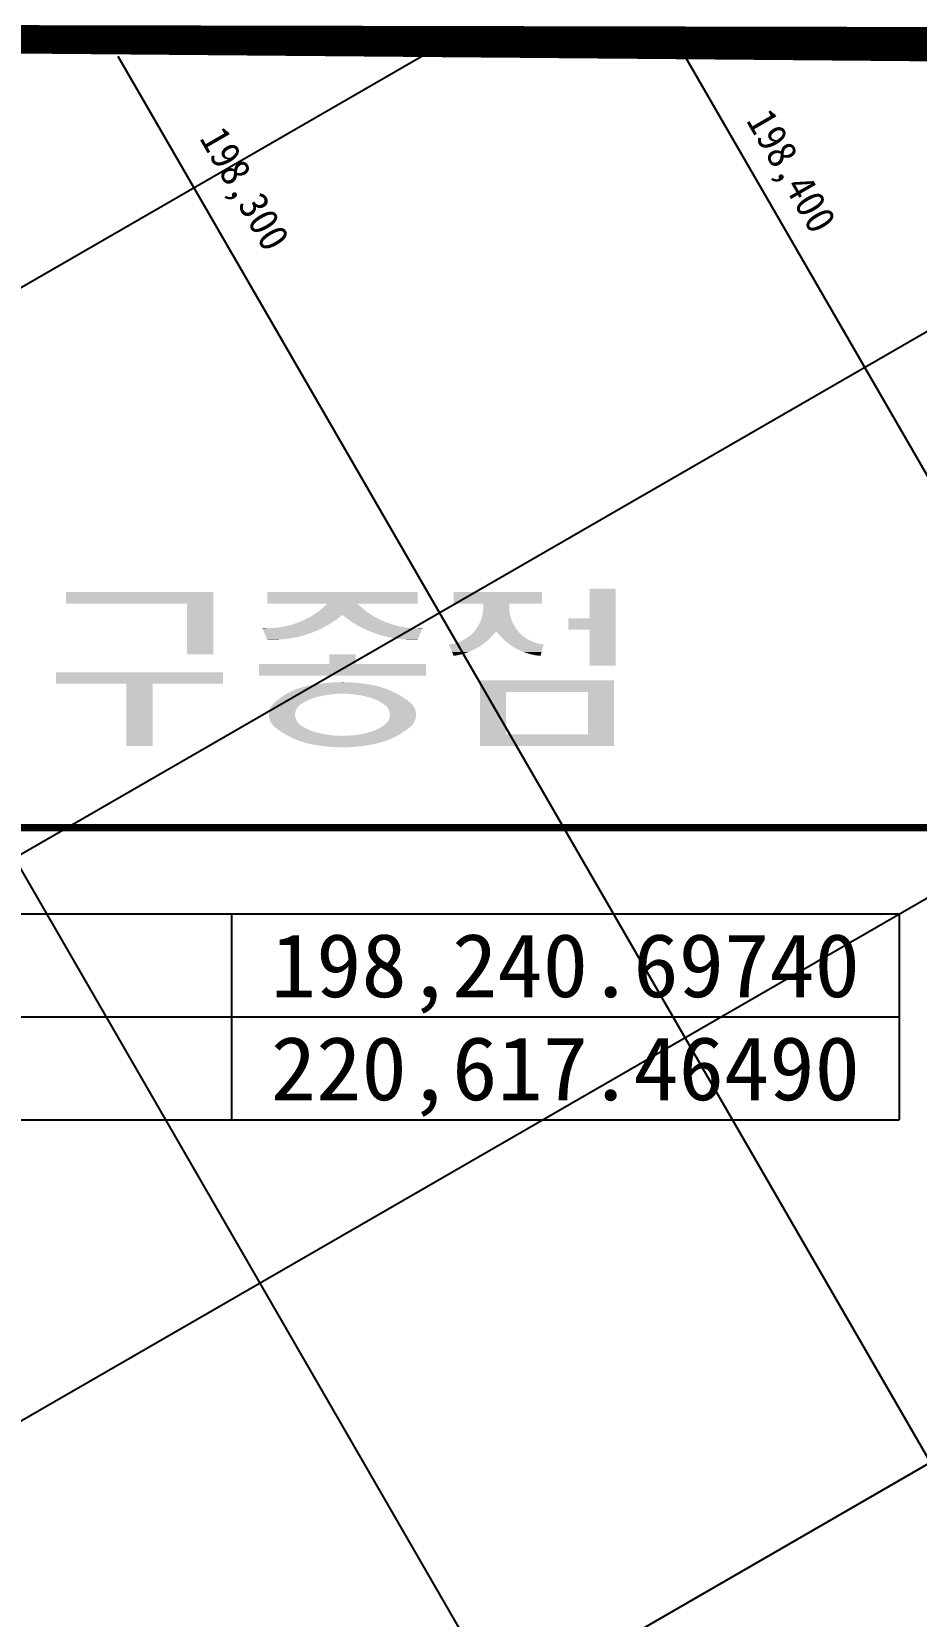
# Model space of a CAD drawing. Header units: feet. Extents: x 229381 to 233586, y 197484 to 200454.
# Drawn here: x 231584.5 to 231764.7, y 199161.8 to 199484.8 of the extents above; entities that cross this region are included whole.
import ezdxf
from ezdxf.enums import TextEntityAlignment as Align

# ---------------------------------------------------------------- set-up
doc = ezdxf.new("R2010")
doc.units = ezdxf.units.FT
doc.header["$LTSCALE"] = 10
doc.header["$MEASUREMENT"] = 0
for name, color, linetype in [('CA-LEAL', 1, 'CONTINUOUS'), ('CA-LEAT', 3, 'CONTINUOUS'), ('CA-TABL-LIN1', 4, 'CONTINUOUS'), ('CA-TABL-LIN2', 1, 'CONTINUOUS'), ('CA-TABL-TEX2', 3, 'CONTINUOUS'), ('CV-GRID-LINE', 1, 'CONTINUOUS'), ('CV-GRID-TEXT', 4, 'CONTINUOUS'), ('CZ-LIN1', 7, 'CONTINUOUS')]:
    doc.layers.add(name, color=color, linetype=linetype)
doc.styles.add('HS', font='DotumChe.ttf')
doc.styles.add('RP2', font='DotumChe.ttf')

msp = doc.modelspace()

# ---------------------------------------------------------------- linework, layer by layer
at = {"layer": 'CA-LEAL', "const_width": 1.5}
msp.add_lwpolyline([(231774.9593306722, 199322.5719166343), (231499.3668848136, 199322.571916634)], dxfattribs=at)
at = {"layer": 'CA-LEAT'}
for points in [[(231591.5115481999, 199370.5799941749), (231591.5115481999, 199368.2466608416), (231621.5115481999, 199370.579994175), (231621.5115481998, 199368.2466608417)], [(231632.5115481999, 199370.579994175), (231632.5115481997, 199368.2466608417), (231663.1782148665, 199370.5799941751), (231663.1782148666, 199368.2466608417)], [(231670.5115481999, 199370.5799941751), (231670.5115481999, 199368.2466608417), (231688.5115481999, 199370.5799941751), (231688.5115481997, 199368.2466608417)], [(231698.1782148664, 199371.2466608417), (231698.1782148665, 199365.2466608417), (231703.5115481998, 199371.2466608417), (231703.5115481998, 199365.2466608417)], [(231616.1782148664, 199368.2466608416), (231616.1782148665, 199357.9133275083), (231621.5115481998, 199368.2466608417), (231621.5115481999, 199357.9133275083)], [(231643.7581042934, 199367.2626069821), (231642.5927807763, 199366.3729621835), (231651.9316587728, 199367.2626069821), (231653.0969822901, 199366.3729621835)], [(231644.8448815331, 199368.2466608417), (231643.7581042934, 199367.2626069821), (231650.8448815331, 199368.2466608417), (231651.9316587728, 199367.2626069821)], [(231676.5272330451, 199367.0374429992), (231676.3522924611, 199365.8408438193), (231681.8291966878, 199367.0374429991), (231682.0041372717, 199365.8408438193)], [(231676.5115481999, 199368.2466608417), (231676.5272330451, 199367.0374429992), (231681.8448815331, 199368.2466608417), (231681.8291966878, 199367.0374429991)], [(231631.5115481998, 199363.2466608417), (231631.5230412806, 199363.219843653), (231631.5115481998, 199363.2466608417), (231632.9774020826, 199363.2198436531)], [(231633.386243635, 199363.2466608417), (231632.9774020826, 199363.2198436531), (231643.7532445924, 199363.2466608417), (231643.7043872218, 199363.2198436531)], [(231634.4403574769, 199363.3158034462), (231633.386243635, 199363.2466608417), (231643.8792132723, 199363.3158034462), (231643.7532445924, 199363.2466608417)], [(231635.8901488786, 199363.5338668749), (231634.4403574769, 199363.3158034462), (231644.2764959963, 199363.5338668749), (231643.8792132723, 199363.3158034462)], [(231637.316603155, 199363.8725037961), (231635.8901488786, 199363.5338668749), (231644.8934476752, 199363.8725037961), (231644.2764959963, 199363.5338668749)], [(231637.7438955358, 199364.0126234489), (231637.316603155, 199363.8725037961), (231645.1487271489, 199364.0126234489), (231644.8934476752, 199363.8725037961)], [(231638.7097109295, 199364.329338007), (231637.7438955358, 199364.0126234489), (231645.6356362674, 199364.329338007), (231645.1487271489, 199364.0126234489)], [(231640.059696816, 199364.901163919), (231638.7097109295, 199364.329338007), (231646.5147472635, 199364.901163919), (231645.6356362674, 199364.329338007)], [(231640.0814167883, 199364.9125949419), (231640.059696816, 199364.901163919), (231646.5323210351, 199364.9125949419), (231646.5147472635, 199364.901163919)], [(231641.3570880136, 199365.5839690506), (231640.0814167883, 199364.9125949419), (231647.4128950905, 199365.5839690506), (231646.5323210351, 199364.9125949419)], [(231641.8729174241, 199365.9133275084), (231641.3570880136, 199365.5839690506), (231647.8448815331, 199365.9133275083), (231647.4128950905, 199365.5839690506)], [(231642.5927807763, 199366.3729621835), (231641.8729174241, 199365.9133275084), (231653.0969822901, 199366.3729621835), (231653.8168456422, 199365.9133275083)], [(231647.8448815331, 199365.9133275083), (231648.2768679758, 199365.5839690506), (231653.8168456422, 199365.9133275083), (231654.3326750526, 199365.5839690506)], [(231648.2768679758, 199365.5839690506), (231649.1574420311, 199364.9125949419), (231654.3326750526, 199365.5839690506), (231655.6083462779, 199364.912594942)], [(231649.1574420311, 199364.9125949419), (231649.1750158028, 199364.901163919), (231655.6083462779, 199364.912594942), (231655.6300662503, 199364.901163919)], [(231649.1750158028, 199364.901163919), (231650.0541267988, 199364.3293380071), (231655.6300662503, 199364.901163919), (231656.9800521367, 199364.3293380071)], [(231650.0541267988, 199364.3293380071), (231650.5410359173, 199364.0126234489), (231656.9800521367, 199364.3293380071), (231657.9458675305, 199364.0126234489)], [(231650.5410359173, 199364.0126234489), (231650.7963153911, 199363.8725037961), (231657.9458675305, 199364.0126234489), (231658.3731599112, 199363.8725037961)], [(231650.7963153911, 199363.8725037961), (231651.41326707, 199363.5338668749), (231658.3731599112, 199363.8725037961), (231659.7996141877, 199363.5338668749)], [(231651.41326707, 199363.5338668749), (231651.8105497939, 199363.3158034462), (231659.7996141877, 199363.5338668749), (231661.2494055895, 199363.3158034462)], [(231651.8105497939, 199363.3158034462), (231651.9365184738, 199363.2466608417), (231661.2494055895, 199363.3158034462), (231662.3035194313, 199363.2466608417)], [(231651.9365184738, 199363.2466608417), (231651.9853758446, 199363.219843653), (231662.3035194313, 199363.2466608417), (231662.7123609837, 199363.2198436531)], [(231664.1782148666, 199363.2466608417), (231664.1667217856, 199363.2198436531), (231664.1782148666, 199363.2466608417), (231662.7123609837, 199363.2198436531)], [(231675.452646743, 199363.6038915359), (231674.7503933441, 199362.6193642538), (231682.9037829899, 199363.6038915359), (231683.6060363888, 199362.6193642538)], [(231675.9910922996, 199364.6867258665), (231675.452646743, 199363.6038915359), (231682.3653374332, 199364.6867258666), (231682.9037829899, 199363.6038915359)], [(231676.3522924611, 199365.8408438193), (231675.9910922996, 199364.6867258665), (231682.0041372717, 199365.8408438193), (231682.3653374332, 199364.6867258666)], [(231693.8448815331, 199365.2466608417), (231693.8448815331, 199362.9133275084), (231703.5115481998, 199365.2466608417), (231703.5115481998, 199362.9133275084)], [(231631.5230412806, 199363.219843653), (231631.5236454625, 199363.2184338954), (231643.7043872218, 199363.2198436531), (231643.7018188299, 199363.2184338954)], [(231631.5236454625, 199363.2184338954), (231631.816778418, 199362.5344569993), (231643.7018188299, 199363.2184338954), (231642.1996682595, 199362.5344569993)], [(231631.816778418, 199362.5344569993), (231632.0610420131, 199361.9645086107), (231642.1996682595, 199362.5344569993), (231640.6506558114, 199361.9645086107)], [(231632.0610420131, 199361.9645086107), (231632.2550735215, 199361.5117684246), (231640.6506558114, 199361.9645086107), (231639.0634232971, 199361.5117684246)], [(231632.2550735215, 199361.5117684246), (231632.3977904573, 199361.1787622407), (231639.0634232971, 199361.5117684246), (231637.4468257554, 199361.1787622407)], [(231632.3977904573, 199361.1787622407), (231632.488396615, 199360.967347873), (231637.4468257554, 199361.1787622407), (231635.8098820497, 199360.9673478731)], [(231632.488396615, 199360.967347873), (231632.5115481998, 199360.9133275084), (231635.8098820497, 199360.9673478731), (231634.8054713189, 199360.9133275084)], [(231632.5115481998, 199360.9133275084), (231634.1617245533, 199360.8787047848), (231634.8054713189, 199360.9133275084), (231634.1617245533, 199360.8787047848)], [(231651.9853758446, 199363.219843653), (231651.9879442364, 199363.2184338954), (231664.1667217856, 199363.2198436531), (231664.1661176038, 199363.2184338954)], [(231651.9879442364, 199363.2184338954), (231653.4900948067, 199362.5344569993), (231664.1661176038, 199363.2184338954), (231663.8729846483, 199362.5344569993)], [(231653.4900948067, 199362.5344569993), (231655.0391072549, 199361.9645086107), (231663.8729846483, 199362.5344569993), (231663.6287210532, 199361.9645086107)], [(231655.0391072549, 199361.9645086107), (231656.6263397692, 199361.5117684246), (231663.6287210532, 199361.9645086107), (231663.4346895449, 199361.5117684246)], [(231656.6263397692, 199361.5117684246), (231658.2429373109, 199361.1787622407), (231663.4346895449, 199361.5117684246), (231663.2919726089, 199361.1787622407)], [(231658.2429373109, 199361.1787622407), (231659.8798810165, 199360.9673478731), (231663.2919726089, 199361.1787622407), (231663.2013664514, 199360.9673478731)], [(231659.8798810165, 199360.9673478731), (231660.8842917473, 199360.9133275084), (231663.2013664514, 199360.9673478731), (231663.1782148664, 199360.9133275084)], [(231660.8842917473, 199360.9133275084), (231661.5280385131, 199360.8787047848), (231663.1782148664, 199360.9133275084), (231661.5280385131, 199360.8787047848)], [(231670.7053237592, 199360.106598611), (231669.5115481999, 199359.9133275084), (231676.6521327997, 199360.1065986111), (231676.3924939888, 199359.9133275084)], [(231671.3016483559, 199360.3033188196), (231670.7053237592, 199360.106598611), (231676.916405111, 199360.3033188196), (231676.6521327997, 199360.1065986111)], [(231671.5535579195, 199360.386420711), (231671.3016483559, 199360.3033188196), (231677.0280435089, 199360.386420711), (231676.916405111, 199360.3033188196)], [(231671.853766603, 199360.4854558927), (231671.5535579195, 199360.386420711), (231677.1414979029, 199360.4854558927), (231677.0280435089, 199360.386420711)], [(231672.8490174718, 199360.9995358756), (231671.853766603, 199360.4854558927), (231677.7304263216, 199360.9995358756), (231677.1414979029, 199360.4854558927)], [(231672.9282159655, 199361.0404445164), (231672.8490174718, 199360.9995358756), (231677.7772911325, 199361.0404445164), (231677.7304263216, 199360.9995358756)], [(231672.9562481181, 199361.0610954494), (231672.9282159655, 199361.0404445164), (231677.8009487767, 199361.0610954494), (231677.7772911325, 199361.0404445164)], [(231673.9018576773, 199361.7577140768), (231672.9562481181, 199361.0610954494), (231678.4837840883, 199361.7577140768), (231677.8009487767, 199361.0610954494)], [(231673.9043125205, 199361.7602068608), (231673.9018576773, 199361.7577140768), (231678.48622755, 199361.7602068608), (231678.4837840883, 199361.7577140768)], [(231673.9373569934, 199361.7937620512), (231673.9043125205, 199361.7602068608), (231678.5191188165, 199361.7937620513), (231678.48622755, 199361.7602068608)], [(231674.7116224869, 199362.5799941751), (231673.9373569934, 199361.7937620512), (231679.1782148664, 199362.5799941751), (231678.5191188165, 199361.7937620513)], [(231674.7503933441, 199362.6193642538), (231674.7116224869, 199362.5799941751), (231683.6060363888, 199362.6193642538), (231683.6448072461, 199362.5799941751)], [(231679.1782148664, 199362.5799941751), (231679.8226845629, 199361.7937620513), (231683.6448072461, 199362.5799941751), (231684.4190727394, 199361.7937620513)], [(231679.8226845629, 199361.7937620513), (231679.8501895487, 199361.7602068608), (231684.4190727394, 199361.7937620513), (231684.4521172124, 199361.7602068608)], [(231679.8501895487, 199361.7602068608), (231679.8526087857, 199361.7577140768), (231684.4521172124, 199361.7602068608), (231684.4545720555, 199361.7577140768)], [(231679.8526087857, 199361.7577140768), (231680.5286744189, 199361.0610954494), (231684.4545720555, 199361.7577140768), (231685.4001816149, 199361.0610954494)], [(231680.5286744189, 199361.0610954494), (231680.548716068, 199361.0404445164), (231685.4001816149, 199361.0610954494), (231685.4282137674, 199361.0404445164)], [(231680.548716068, 199361.0404445164), (231680.5884177428, 199360.9995358756), (231685.4282137674, 199361.0404445164), (231685.5074122612, 199360.9995358756)], [(231680.5884177428, 199360.9995358756), (231681.1786143518, 199360.4854558927), (231685.5074122612, 199360.9995358756), (231686.5026631301, 199360.4854558927)], [(231681.1786143518, 199360.4854558927), (231681.292313057, 199360.386420711), (231686.5026631301, 199360.4854558927), (231686.8028718135, 199360.386420711)], [(231681.292313057, 199360.386420711), (231681.3877193289, 199360.3033188196), (231686.8028718135, 199360.386420711), (231687.054781377, 199360.3033188196)], [(231681.3877193289, 199360.3033188196), (231681.655953117, 199360.106598611), (231687.054781377, 199360.3033188196), (231687.6511059738, 199360.1065986111)], [(231681.655953117, 199360.106598611), (231681.9194839481, 199359.9133275084), (231687.6511059738, 199360.1065986111), (231688.8448815331, 199359.9133275084)], [(231698.1782148665, 199362.9133275084), (231698.1782148665, 199355.5799941751), (231703.5115481998, 199362.9133275084), (231703.5115481998, 199355.5799941751)], [(231645.1782148665, 199357.9133275084), (231645.1782148665, 199355.9133275084), (231650.5115481999, 199357.9133275083), (231650.5115481999, 199355.9133275083)], [(231669.5115481999, 199359.9133275084), (231669.5713397784, 199359.7738138249), (231676.3924939888, 199359.9133275084), (231676.2050724531, 199359.773813825)], [(231669.5713397784, 199359.7738138249), (231669.6130709795, 199359.6764410222), (231676.2050724531, 199359.773813825), (231676.0505003271, 199359.6764410221)], [(231669.6130709795, 199359.6764410222), (231669.8056989309, 199359.2269758023), (231676.0505003271, 199359.6764410221), (231675.3370075173, 199359.2269758023)], [(231669.8056989309, 199359.2269758023), (231669.8501308769, 199359.1233012617), (231675.3370075173, 199359.2269758023), (231675.1399911581, 199359.1233012617)], [(231669.8501308769, 199359.1233012617), (231670.0104555672, 199358.7492103177), (231675.1399911581, 199359.1233012617), (231674.4290930406, 199358.7492103177)], [(231670.0104555672, 199358.7492103177), (231670.053925318, 199358.6477808993), (231674.4290930406, 199358.7492103177), (231674.1935749108, 199358.6477808993)], [(231670.053925318, 199358.6477808993), (231670.1843726679, 199358.3434037495), (231674.1935749108, 199358.6477808993), (231673.4868141091, 199358.3434037495)], [(231670.1843726679, 199358.3434037495), (231670.2230242846, 199358.2532166439), (231673.4868141091, 199358.3434037495), (231673.222576669, 199358.2532166439)], [(231670.2230242846, 199358.2532166439), (231670.3263995279, 199358.012007743), (231673.222576669, 199358.2532166439), (231672.5158634189, 199358.012007743)], [(231670.3263995279, 199358.012007743), (231670.3562412155, 199357.9423771383), (231672.5158634189, 199358.012007743), (231672.2444893476, 199357.9423771383)], [(231670.3562412155, 199357.9423771383), (231670.4356781041, 199357.7570243983), (231672.2444893476, 199357.9423771383), (231671.5221068847, 199357.7570243982)], [(231670.4356781041, 199357.7570243983), (231670.4526413327, 199357.7174435317), (231671.5221068847, 199357.7570243982), (231671.2961636095, 199357.7174435317)], [(231670.4526413327, 199357.7174435317), (231670.5115481999, 199357.5799941751), (231671.2961636095, 199357.7174435317), (231670.5115481999, 199357.5799941751)], [(231681.9194839481, 199359.9133275084), (231682.1097149574, 199359.773813825), (231688.8448815331, 199359.9133275084), (231688.8050204807, 199359.773813825)], [(231682.1097149574, 199359.773813825), (231682.2424856368, 199359.6764410222), (231688.8050204807, 199359.773813825), (231688.7771996799, 199359.6764410222)], [(231682.2424856368, 199359.6764410222), (231682.9772391079, 199359.2269758024), (231688.7771996799, 199359.6764410222), (231688.6487810457, 199359.2269758023)], [(231682.9772391079, 199359.2269758024), (231683.1467188035, 199359.1233012617), (231688.6487810457, 199359.2269758023), (231688.6191597484, 199359.1233012617)], [(231683.1467188035, 199359.1233012617), (231683.8920011819, 199358.7492103177), (231688.6191597484, 199359.1233012617), (231688.5122766215, 199358.7492103177)], [(231683.8920011819, 199358.7492103177), (231684.0940738579, 199358.6477808994), (231688.5122766215, 199358.7492103177), (231688.4832967877, 199358.6477808993)], [(231684.0940738579, 199358.6477808994), (231684.8530254879, 199358.3434037495), (231688.4832967877, 199358.6477808993), (231688.3963318878, 199358.3434037495)], [(231684.8530254879, 199358.3434037495), (231685.0779032449, 199358.2532166439), (231688.3963318878, 199358.3434037495), (231688.3705641433, 199358.2532166439)], [(231685.0779032449, 199358.2532166439), (231685.8642934883, 199358.012007743), (231688.3705641433, 199358.2532166439), (231688.3016473145, 199358.0120077431)], [(231685.8642934883, 199358.012007743), (231686.0913034699, 199357.9423771383), (231688.3016473145, 199358.0120077431), (231688.2817528559, 199357.9423771383)], [(231686.0913034699, 199357.9423771383), (231686.9448864689, 199357.7570243983), (231688.2817528559, 199357.9423771383), (231688.2287949303, 199357.7570243983)], [(231686.9448864689, 199357.7570243983), (231687.1271635411, 199357.7174435318), (231688.2287949303, 199357.7570243983), (231688.2174861112, 199357.7174435317)], [(231687.1271635411, 199357.7174435318), (231688.1782148665, 199357.5799941751), (231688.2174861112, 199357.7174435317), (231688.1782148665, 199357.5799941751)], [(231589.5115481999, 199354.2466608416), (231589.5115481999, 199351.9133275083), (231623.5115481999, 199354.2466608417), (231623.5115481999, 199351.9133275083)], [(231630.8448815331, 199355.9133275084), (231630.8448815331, 199353.5799941751), (231664.8448815331, 199355.9133275084), (231664.8448815331, 199353.5799941751)], [(231603.8448815331, 199351.9133275083), (231603.8448815331, 199339.2466608416), (231609.1782148666, 199351.9133275083), (231609.1782148666, 199339.2466608416)], [(231637.3895009558, 199350.3503353824), (231637.1560799437, 199350.2296004742), (231657.9729143044, 199350.3503353824), (231658.2425193284, 199350.2296004743)], [(231637.9122397609, 199350.5805645944), (231637.3895009558, 199350.3503353824), (231657.4588048956, 199350.5805645945), (231657.9729143044, 199350.3503353824)], [(231638.1799132362, 199350.6984556955), (231637.9122397609, 199350.5805645944), (231657.1556741791, 199350.6984556956), (231657.4588048956, 199350.5805645945)], [(231638.7057288028, 199350.8918169907), (231638.1799132362, 199350.6984556955), (231656.6584886632, 199350.8918169907), (231657.1556741791, 199350.6984556956)], [(231638.9905193439, 199350.9965447153), (231638.7057288028, 199350.8918169907), (231656.3432877271, 199350.9965447153), (231656.6584886632, 199350.8918169907)], [(231639.5470862453, 199351.1625756566), (231638.9905193439, 199350.9965447153), (231655.8435813858, 199351.1625756566), (231656.3432877271, 199350.9965447153)], [(231639.8181560052, 199351.2434391921), (231639.5470862453, 199351.1625756566), (231655.5521394247, 199351.2434391921), (231655.8435813858, 199351.1625756566)], [(231640.4607656787, 199351.3921603247), (231639.8181560052, 199351.2434391921), (231655.0161304771, 199351.3921603247), (231655.5521394247, 199351.2434391921)], [(231640.6595934868, 199351.4381756556), (231640.4607656787, 199351.3921603247), (231654.8108588285, 199351.4381756557), (231655.0161304771, 199351.3921603247)], [(231641.5115481999, 199351.579994175), (231640.6595934868, 199351.4381756556), (231654.1782148665, 199351.5799941751), (231654.8108588285, 199351.4381756557)], [(231642.7655171168, 199351.8128613082), (231641.5115481999, 199351.579994175), (231652.9242459495, 199351.8128613082), (231654.1782148665, 199351.5799941751)], [(231644.0279413208, 199351.9943834162), (231642.7655171168, 199351.8128613082), (231651.6618217456, 199351.9943834162), (231652.9242459495, 199351.8128613082)], [(231645.2967193364, 199352.1242583312), (231644.0279413208, 199351.9943834162), (231650.39304373, 199352.1242583312), (231651.6618217456, 199351.9943834162)], [(231646.5697391114, 199352.2022698587), (231645.2967193364, 199352.1242583312), (231649.1200239548, 199352.2022698588), (231650.39304373, 199352.1242583312)], [(231647.8448815331, 199352.2282881383), (231649.1200239548, 199352.2022698588), (231647.8448815331, 199352.2282881383), (231646.5697391114, 199352.2022698587)], [(231675.8448815331, 199352.5799941751), (231675.8448815331, 199350.2466608417), (231703.1782148665, 199352.5799941751), (231703.1782148665, 199350.2466608418)], [(231633.2225459351, 199347.0831294089), (231633.1440406568, 199346.898496625), (231638.6987657161, 199347.0831294089), (231638.559947764, 199346.898496625)], [(231633.3390582457, 199347.267796942), (231633.2225459351, 199347.0831294089), (231638.8376097946, 199347.267796942), (231638.6987657161, 199347.0831294089)], [(231633.5002645499, 199347.5233027368), (231633.3390582457, 199347.267796942), (231639.1163648903, 199347.5233027367), (231638.8376097946, 199347.267796942)], [(231633.5503558105, 199347.579994175), (231633.5002645499, 199347.5233027368), (231639.1782148665, 199347.5799941751), (231639.1163648903, 199347.5233027367)], [(231633.7557034006, 199347.8123989921), (231633.5503558105, 199347.579994175), (231639.5105654565, 199347.8123989921), (231639.1782148665, 199347.5799941751)], [(231633.8448815332, 199347.9133275083), (231633.7557034006, 199347.8123989921), (231639.6682232062, 199347.9133275084), (231639.5105654565, 199347.8123989921)], [(231633.9771581505, 199348.0310533134), (231633.8448815332, 199347.9133275083), (231639.852119554, 199348.0310533134), (231639.6682232062, 199347.9133275084)], [(231634.2069789522, 199348.2355931592), (231633.9771581505, 199348.0310533134), (231640.2023085959, 199348.2355931593), (231639.852119554, 199348.0310533134)], [(231634.4205581735, 199348.4256780455), (231634.2069789522, 199348.2355931592), (231640.5605496457, 199348.4256780455), (231640.2023085959, 199348.2355931593)], [(231634.4453140691, 199348.4477107208), (231634.4205581735, 199348.4256780455), (231640.6065088946, 199348.4477107208), (231640.5605496457, 199348.4256780455)], [(231634.4900472158, 199348.4875230913), (231634.4453140691, 199348.4477107208), (231640.6895558522, 199348.4875230913), (231640.6065088946, 199348.4477107208)], [(231634.6348150621, 199348.6009915503), (231634.4900472158, 199348.4875230913), (231640.9262463626, 199348.6009915503), (231640.6895558522, 199348.4875230913)], [(231634.8392691423, 199348.7612418407), (231634.6348150621, 199348.6009915503), (231641.2987899951, 199348.7612418407), (231640.9262463626, 199348.6009915503)], [(231635.0241645967, 199348.9061621584), (231634.8392691423, 199348.7612418407), (231641.6775603941, 199348.9061621584), (231641.2987899951, 199348.7612418407)], [(231635.0772125064, 199348.9477408979), (231635.0241645967, 199348.9061621584), (231641.8011134779, 199348.9477408979), (231641.6775603941, 199348.9061621584)], [(231635.1698058975, 199349.0203152275), (231635.0772125064, 199348.9477408979), (231642.0167713435, 199349.0203152276), (231641.8011134779, 199348.9477408979)], [(231635.1919084793, 199349.035511264), (231635.1698058975, 199349.0203152275), (231642.0619270454, 199349.035511264), (231642.0167713435, 199349.0203152276)], [(231635.3570848464, 199349.1490738385), (231635.1919084793, 199349.035511264), (231642.4512501186, 199349.1490738385), (231642.0619270454, 199349.035511264)], [(231635.4990248009, 199349.2466608417), (231635.3570848464, 199349.1490738385), (231642.8448815331, 199349.2466608417), (231642.4512501186, 199349.1490738385)], [(231635.7397452767, 199349.4121617389), (231635.4990248009, 199349.2466608417), (231643.5660523504, 199349.412161739), (231642.8448815331, 199349.2466608417)], [(231635.8277562146, 199349.4726712953), (231635.7397452767, 199349.4121617389), (231643.8297229823, 199349.4726712953), (231643.5660523504, 199349.412161739)], [(231635.8815049175, 199349.5096247722), (231635.8277562146, 199349.4726712953), (231644.0381741566, 199349.5096247722), (231643.8297229823, 199349.4726712953)], [(231636.1141922395, 199349.6490488012), (231635.8815049175, 199349.5096247722), (231644.8246523168, 199349.6490488012), (231644.0381741566, 199349.5096247722)], [(231636.324978996, 199349.7753502196), (231636.1141922395, 199349.6490488012), (231645.8271698263, 199349.7753502197), (231644.8246523168, 199349.6490488012)], [(231636.4325511151, 199349.8398064097), (231636.324978996, 199349.7753502196), (231646.6827477483, 199349.8398064097), (231645.8271698263, 199349.7753502197)], [(231636.4516632596, 199349.8512582248), (231636.4325511151, 199349.8398064097), (231646.8347567357, 199349.8512582248), (231646.6827477483, 199349.8398064097)], [(231636.4939267424, 199349.8765821015), (231636.4516632596, 199349.8512582248), (231647.8448815332, 199349.8765821015), (231648.8550063306, 199349.8512582248)], [(231636.6223669728, 199349.9535422653), (231636.4939267424, 199349.8765821015), (231658.7844058995, 199349.9535422652), (231658.9354743258, 199349.8765821015)], [(231637.1560799437, 199350.2296004742), (231636.6223669728, 199349.9535422653), (231658.2425193284, 199350.2296004743), (231658.7844058995, 199349.9535422652)], [(231647.8448815332, 199349.8765821015), (231646.8347567357, 199349.8512582248), (231658.9354743258, 199349.8765821015), (231658.9851836563, 199349.8512582248)], [(231648.8550063306, 199349.8512582248), (231649.007015318, 199349.8398064097), (231658.9851836563, 199349.8512582248), (231659.0076629184, 199349.8398064097)], [(231649.007015318, 199349.8398064097), (231649.8625932399, 199349.7753502197), (231659.0076629184, 199349.8398064097), (231659.1198993812, 199349.7753502197)], [(231649.8625932399, 199349.7753502197), (231650.8651107495, 199349.6490488012), (231659.1198993812, 199349.7753502197), (231659.3398258844, 199349.6490488012)], [(231650.8651107495, 199349.6490488012), (231651.6515889096, 199349.5096247722), (231659.3398258844, 199349.6490488012), (231659.582602565, 199349.5096247722)], [(231651.6515889096, 199349.5096247722), (231651.8600400839, 199349.4726712953), (231659.582602565, 199349.5096247722), (231659.6469490233, 199349.4726712953)], [(231651.8600400839, 199349.4726712953), (231652.1237107159, 199349.412161739), (231659.6469490233, 199349.4726712953), (231659.7523132803, 199349.412161739)], [(231652.1237107159, 199349.412161739), (231652.8448815332, 199349.2466608417), (231659.7523132803, 199349.412161739), (231660.0097070271, 199349.2466608417)], [(231652.8448815332, 199349.2466608417), (231653.2385129476, 199349.1490738385), (231660.0097070271, 199349.2466608417), (231660.1614783153, 199349.1490738385)], [(231653.2385129476, 199349.1490738385), (231653.6278360209, 199349.035511264), (231660.1614783153, 199349.1490738385), (231660.3380954638, 199349.035511264)], [(231653.6278360209, 199349.035511264), (231653.6729917228, 199349.0203152276), (231660.3380954638, 199349.035511264), (231660.3617289595, 199349.0203152276)], [(231653.6729917228, 199349.0203152276), (231653.8886495884, 199348.9477408979), (231660.3617289595, 199349.0203152276), (231660.4745995175, 199348.947740898)], [(231653.8886495884, 199348.9477408979), (231654.0122026722, 199348.9061621584), (231660.4745995175, 199348.947740898), (231660.5326488658, 199348.9061621584)], [(231654.0122026722, 199348.9061621584), (231654.3909730713, 199348.7612418407), (231660.5326488658, 199348.9061621584), (231660.7349765481, 199348.7612418407)], [(231654.3909730713, 199348.7612418407), (231654.7635167038, 199348.6009915504), (231660.7349765481, 199348.7612418407), (231660.9587068735, 199348.6009915504)], [(231654.7635167038, 199348.6009915504), (231655.0002072141, 199348.4875230914), (231660.9587068735, 199348.6009915504), (231661.1171236552, 199348.4875230914)], [(231655.0002072141, 199348.4875230914), (231655.0832541717, 199348.4477107208), (231661.1171236552, 199348.4875230914), (231661.1727069218, 199348.4477107208)], [(231655.0832541717, 199348.4477107208), (231655.1292134206, 199348.4256780456), (231661.1727069218, 199348.4477107208), (231661.2004207506, 199348.4256780455)], [(231655.1292134206, 199348.4256780456), (231655.4874544703, 199348.2355931593), (231661.2004207506, 199348.4256780455), (231661.4395192695, 199348.2355931593)], [(231655.4874544703, 199348.2355931593), (231655.8376435124, 199348.0310533134), (231661.4395192695, 199348.2355931593), (231661.6967999777, 199348.0310533134)], [(231655.8376435124, 199348.0310533134), (231656.02153986, 199347.9133275084), (231661.6967999777, 199348.0310533134), (231661.8448815332, 199347.9133275084)], [(231656.02153986, 199347.9133275084), (231656.1791976098, 199347.8123989921), (231661.8448815332, 199347.9133275084), (231661.9340596658, 199347.8123989921)], [(231656.1791976098, 199347.8123989921), (231656.5115481999, 199347.579994175), (231661.9340596658, 199347.8123989921), (231662.1394072559, 199347.5799941751)], [(231656.5115481999, 199347.579994175), (231656.573398176, 199347.5233027368), (231662.1394072559, 199347.5799941751), (231662.1894985163, 199347.5233027368)], [(231656.573398176, 199347.5233027368), (231656.8521532717, 199347.267796942), (231662.1894985163, 199347.5233027368), (231662.3507048207, 199347.267796942)], [(231656.8521532717, 199347.267796942), (231656.9909973502, 199347.0831294089), (231662.3507048207, 199347.267796942), (231662.4672171312, 199347.0831294089)], [(231656.9909973502, 199347.0831294089), (231657.1298153023, 199346.8984966251), (231662.4672171312, 199347.0831294089), (231662.5457224094, 199346.8984966251)], [(231675.8448815331, 199350.2466608417), (231675.8448815332, 199341.5799941751), (231681.1782148665, 199350.2466608417), (231681.1782148665, 199341.5799941751)], [(231697.8448815331, 199350.2466608417), (231697.8448815331, 199341.5799941751), (231703.1782148665, 199350.2466608418), (231703.1782148666, 199341.5799941751)], [(231632.8898293239, 199346.0400738204), (231632.8527555488, 199345.579994175), (231638.2285817894, 199346.0400738204), (231638.1860888823, 199345.579994175)], [(231632.8527555488, 199345.579994175), (231632.8898293239, 199345.1199145296), (231638.1860888823, 199345.579994175), (231638.2285817894, 199345.1199145296)], [(231632.8945594642, 199346.0987741094), (231632.8898293239, 199346.0400738204), (231638.2452261455, 199346.0987741093), (231638.2285817894, 199346.0400738204)], [(231632.8898293239, 199345.1199145296), (231632.8945594643, 199345.0612142407), (231638.2285817894, 199345.1199145296), (231638.2452261455, 199345.0612142407)], [(231632.9894745113, 199346.4845876859), (231632.8945594642, 199346.0987741094), (231638.3546228572, 199346.4845876859), (231638.2452261455, 199346.0987741093)], [(231632.8945594643, 199345.0612142407), (231632.9894745113, 199344.6754006642), (231638.2452261455, 199345.0612142407), (231638.3546228572, 199344.6754006642)], [(231633.0188924285, 199346.6041665326), (231632.9894745113, 199346.4845876859), (231638.4139414977, 199346.6041665327), (231638.3546228572, 199346.4845876859)], [(231632.9894745113, 199344.6754006642), (231633.0188924285, 199344.5558218174), (231638.3546228572, 199344.6754006642), (231638.4139414977, 199344.5558218174)], [(231633.1440406568, 199346.898496625), (231633.0188924285, 199346.6041665326), (231638.559947764, 199346.898496625), (231638.4139414977, 199346.6041665327)], [(231633.0188924285, 199344.5558218174), (231633.1440406568, 199344.261491725), (231638.4139414977, 199344.5558218174), (231638.559947764, 199344.261491725)], [(231633.1440406568, 199344.261491725), (231633.2225459351, 199344.0768589411), (231638.559947764, 199344.261491725), (231638.6987657161, 199344.0768589411)], [(231633.2225459351, 199344.0768589411), (231633.3390582457, 199343.8921914081), (231638.6987657161, 199344.0768589411), (231638.8376097946, 199343.8921914081)], [(231633.3390582457, 199343.8921914081), (231633.50026455, 199343.6366856133), (231638.8376097946, 199343.8921914081), (231639.1163648904, 199343.6366856133)], [(231656.8521532717, 199343.8921914081), (231656.573398176, 199343.6366856133), (231662.3507048207, 199343.8921914081), (231662.1894985164, 199343.6366856133)], [(231656.9909973503, 199344.0768589411), (231656.8521532717, 199343.8921914081), (231662.4672171312, 199344.0768589411), (231662.3507048207, 199343.8921914081)], [(231657.1298153023, 199344.261491725), (231656.9909973503, 199344.0768589411), (231662.5457224094, 199344.261491725), (231662.4672171312, 199344.0768589411)], [(231657.1298153023, 199346.8984966251), (231657.2758215686, 199346.6041665327), (231662.5457224094, 199346.8984966251), (231662.6708706377, 199346.6041665327)], [(231657.2758215686, 199344.5558218174), (231657.1298153023, 199344.261491725), (231662.6708706377, 199344.5558218174), (231662.5457224094, 199344.261491725)], [(231657.2758215686, 199346.6041665327), (231657.3351402092, 199346.4845876859), (231662.6708706377, 199346.6041665327), (231662.700288555, 199346.4845876859)], [(231657.3351402091, 199344.6754006642), (231657.2758215686, 199344.5558218174), (231662.7002885549, 199344.6754006642), (231662.6708706377, 199344.5558218174)], [(231657.3351402092, 199346.4845876859), (231657.4445369207, 199346.0987741093), (231662.700288555, 199346.4845876859), (231662.795203602, 199346.0987741094)], [(231657.4445369208, 199345.0612142408), (231657.3351402091, 199344.6754006642), (231662.795203602, 199345.0612142407), (231662.7002885549, 199344.6754006642)], [(231657.4445369207, 199346.0987741093), (231657.4611812769, 199346.0400738205), (231662.795203602, 199346.0987741094), (231662.7999337424, 199346.0400738205)], [(231657.4611812769, 199345.1199145296), (231657.4445369208, 199345.0612142408), (231662.7999337423, 199345.1199145296), (231662.795203602, 199345.0612142407)], [(231657.4611812769, 199346.0400738205), (231657.503674184, 199345.5799941751), (231662.7999337424, 199346.0400738205), (231662.8370075175, 199345.5799941751)], [(231657.503674184, 199345.5799941751), (231657.4611812769, 199345.1199145296), (231662.8370075175, 199345.5799941751), (231662.7999337423, 199345.1199145296)], [(231633.50026455, 199343.6366856133), (231633.5503558104, 199343.5799941751), (231639.1163648904, 199343.6366856133), (231639.1782148665, 199343.5799941751)], [(231633.5503558104, 199343.5799941751), (231633.7557034005, 199343.3475893579), (231639.1782148665, 199343.5799941751), (231639.5105654565, 199343.3475893579)], [(231633.7557034005, 199343.3475893579), (231633.8448815331, 199343.2466608417), (231639.5105654565, 199343.3475893579), (231639.6682232062, 199343.2466608417)], [(231633.8448815331, 199343.2466608417), (231633.9929630885, 199343.1289350367), (231639.6682232062, 199343.2466608417), (231639.852119554, 199343.1289350367)], [(231633.9929630885, 199343.1289350367), (231634.2502437969, 199342.9243951908), (231639.852119554, 199343.1289350367), (231640.202308596, 199342.9243951908)], [(231634.2502437969, 199342.9243951908), (231634.4893423156, 199342.7343103045), (231640.202308596, 199342.9243951908), (231640.5605496456, 199342.7343103045)], [(231634.4893423156, 199342.7343103045), (231634.5170561446, 199342.7122776293), (231640.5605496456, 199342.7343103045), (231640.6065088946, 199342.7122776293)], [(231634.5170561446, 199342.7122776293), (231634.7310561928, 199342.5589967997), (231640.6065088946, 199342.7122776293), (231640.9262463626, 199342.5589967997)], [(231634.7310561928, 199342.5589967997), (231634.9547865182, 199342.3987465093), (231640.9262463626, 199342.5589967997), (231641.2987899951, 199342.3987465093)], [(231634.9547865182, 199342.3987465093), (231635.1571142005, 199342.2538261916), (231641.2987899951, 199342.3987465093), (231641.6775603941, 199342.2538261916)], [(231635.1571142005, 199342.2538261916), (231635.2151635488, 199342.2122474521), (231641.6775603941, 199342.2538261916), (231641.801113478, 199342.2122474521)], [(231635.2151635488, 199342.2122474521), (231635.3516676025, 199342.1244770861), (231641.801113478, 199342.2122474521), (231642.0619270454, 199342.1244770861)], [(231635.3516676025, 199342.1244770861), (231635.528284751, 199342.0109145115), (231642.0619270454, 199342.1244770861), (231642.4512501186, 199342.0109145115)], [(231635.528284751, 199342.0109145115), (231635.6800560392, 199341.9133275083), (231642.4512501186, 199342.0109145115), (231642.8448815331, 199341.9133275083)], [(231635.6800560392, 199341.9133275083), (231635.9374497859, 199341.7478266111), (231642.8448815331, 199341.9133275083), (231643.5660523504, 199341.7478266111)], [(231635.9374497859, 199341.7478266111), (231636.0428140429, 199341.6873170548), (231643.5660523504, 199341.7478266111), (231643.8297229823, 199341.6873170548)], [(231636.0428140429, 199341.6873170548), (231636.3499371819, 199341.5109395489), (231643.8297229823, 199341.6873170548), (231644.8246523169, 199341.5109395489)], [(231636.3499371819, 199341.5109395489), (231636.5698636851, 199341.3846381304), (231644.8246523169, 199341.5109395489), (231645.8271698263, 199341.3846381304)], [(231636.5698636851, 199341.3846381304), (231636.6821001479, 199341.3201819403), (231645.8271698263, 199341.3846381304), (231646.6827477479, 199341.3201819404)], [(231636.6821001479, 199341.3201819403), (231636.70457941, 199341.3087301253), (231646.6827477479, 199341.3201819404), (231646.8347567357, 199341.3087301253)], [(231636.70457941, 199341.3087301253), (231636.7542887404, 199341.2834062485), (231646.8347567357, 199341.3087301253), (231647.8448815331, 199341.2834062485)], [(231636.7542887404, 199341.2834062485), (231637.4472437379, 199340.9303878758), (231658.9354743258, 199341.2834062485), (231658.2425193284, 199340.9303878758)], [(231637.4472437379, 199340.9303878758), (231638.2309581707, 199340.5794237555), (231658.2425193284, 199340.9303878758), (231657.4588048956, 199340.5794237556)], [(231648.8550063306, 199341.3087301253), (231647.8448815331, 199341.2834062485), (231658.9851836562, 199341.3087301253), (231658.9354743258, 199341.2834062485)], [(231649.0070153183, 199341.3201819404), (231648.8550063306, 199341.3087301253), (231659.0076629184, 199341.3201819404), (231658.9851836562, 199341.3087301253)], [(231649.8625932399, 199341.3846381304), (231649.0070153183, 199341.3201819404), (231659.1198993812, 199341.3846381304), (231659.0076629184, 199341.3201819404)], [(231650.8651107495, 199341.5109395489), (231649.8625932399, 199341.3846381304), (231659.3398258844, 199341.5109395489), (231659.1198993812, 199341.3846381304)], [(231651.8600400839, 199341.6873170548), (231650.8651107495, 199341.5109395489), (231659.6469490233, 199341.6873170548), (231659.3398258844, 199341.5109395489)], [(231652.1237107159, 199341.7478266111), (231651.8600400839, 199341.6873170548), (231659.7523132804, 199341.7478266111), (231659.6469490233, 199341.6873170548)], [(231652.8448815331, 199341.9133275083), (231652.1237107159, 199341.7478266111), (231660.0097070271, 199341.9133275084), (231659.7523132804, 199341.7478266111)], [(231653.2385129476, 199342.0109145115), (231652.8448815331, 199341.9133275083), (231660.1614783154, 199342.0109145116), (231660.0097070271, 199341.9133275084)], [(231653.627836021, 199342.1244770861), (231653.2385129476, 199342.0109145115), (231660.3380954638, 199342.1244770861), (231660.1614783154, 199342.0109145116)], [(231653.8886495883, 199342.2122474521), (231653.627836021, 199342.1244770861), (231660.4745995175, 199342.2122474521), (231660.3380954638, 199342.1244770861)], [(231654.0122026721, 199342.2538261916), (231653.8886495883, 199342.2122474521), (231660.5326488658, 199342.2538261917), (231660.4745995175, 199342.2122474521)], [(231654.3909730713, 199342.3987465094), (231654.0122026721, 199342.2538261916), (231660.7349765481, 199342.3987465094), (231660.5326488658, 199342.2538261917)], [(231654.7635167038, 199342.5589967997), (231654.3909730713, 199342.3987465094), (231660.9587068735, 199342.5589967997), (231660.7349765481, 199342.3987465094)], [(231655.0832541717, 199342.7122776293), (231654.7635167038, 199342.5589967997), (231661.1727069218, 199342.7122776292), (231660.9587068735, 199342.5589967997)], [(231655.1292134206, 199342.7343103045), (231655.0832541717, 199342.7122776293), (231661.2004207508, 199342.7343103046), (231661.1727069218, 199342.7122776292)], [(231655.4874544704, 199342.9243951908), (231655.1292134206, 199342.7343103045), (231661.4395192696, 199342.9243951908), (231661.2004207508, 199342.7343103046)], [(231655.8376435124, 199343.1289350367), (231655.4874544704, 199342.9243951908), (231661.6967999778, 199343.1289350367), (231661.4395192696, 199342.9243951908)], [(231656.0215398601, 199343.2466608417), (231655.8376435124, 199343.1289350367), (231661.8448815331, 199343.2466608417), (231661.6967999778, 199343.1289350367)], [(231656.1791976098, 199343.347589358), (231656.0215398601, 199343.2466608417), (231661.9340596657, 199343.3475893579), (231661.8448815331, 199343.2466608417)], [(231656.5115481999, 199343.5799941751), (231656.1791976098, 199343.347589358), (231662.1394072559, 199343.5799941751), (231661.9340596657, 199343.3475893579)], [(231656.573398176, 199343.6366856133), (231656.5115481999, 199343.5799941751), (231662.1894985164, 199343.6366856133), (231662.1394072559, 199343.5799941751)], [(231675.8448815332, 199341.5799941751), (231675.8448815332, 199339.2466608417), (231703.1782148666, 199341.5799941751), (231703.1782148665, 199339.2466608417)], [(231638.2309581707, 199340.5794237555), (231639.0312744032, 199340.2681713594), (231657.4588048956, 199340.5794237556), (231656.6584886632, 199340.2681713594)], [(231639.0312744032, 199340.2681713594), (231639.8461816805, 199339.9974126935), (231656.6584886632, 199340.2681713594), (231655.8435813857, 199339.9974126935)], [(231639.8461816805, 199339.9974126935), (231640.6736325892, 199339.7678280253), (231655.8435813857, 199339.9974126935), (231655.0161304772, 199339.7678280253)], [(231640.6736325892, 199339.7678280253), (231641.5115481999, 199339.5799941751), (231655.0161304772, 199339.7678280253), (231654.1782148665, 199339.579994175)], [(231641.5115481999, 199339.5799941751), (231642.7655171168, 199339.3471270419), (231654.1782148665, 199339.579994175), (231652.9242459495, 199339.3471270419)], [(231642.7655171168, 199339.3471270419), (231644.0279413207, 199339.1656049339), (231652.9242459495, 199339.3471270419), (231651.6618217455, 199339.1656049339)], [(231644.0279413207, 199339.1656049339), (231645.2967193364, 199339.0357300189), (231651.6618217455, 199339.1656049339), (231650.39304373, 199339.0357300189)], [(231645.2967193364, 199339.0357300189), (231646.5697391115, 199338.9577184913), (231650.39304373, 199339.0357300189), (231649.1200239548, 199338.9577184913)], [(231646.5697391115, 199338.9577184913), (231647.8448815332, 199338.9317002118), (231649.1200239548, 199338.9577184913), (231647.8448815332, 199338.9317002118)]]:
    msp.add_solid(points, dxfattribs=at)
at = {"layer": 'CA-TABL-LIN1', "linetype": 'Continuous'}
for p, q in [((231489.2579852885, 199305.0268291494), (231761.2579852885, 199305.0268291497)), ((231761.2579852885, 199305.0268291497), (231761.2579852886, 199263.0268291497)), ((231489.2579852885, 199263.0268291494), (231761.2579852886, 199263.0268291497))]:
    msp.add_line(p, q, dxfattribs=at)
at = {"layer": 'CA-TABL-LIN2', "linetype": 'Continuous'}
for p, q in [((231625.2579852885, 199305.0268291496), (231625.2579852886, 199263.0268291495)), ((231489.2579852885, 199284.0268291494), (231761.2579852885, 199284.0268291497))]:
    msp.add_line(p, q, dxfattribs=at)
at = {"layer": 'CV-GRID-LINE'}
for p, q in [((230681.1651818354, 198912.3542918137), (231663.9946339567, 199479.791140565)), ((230681.1651818355, 198796.8842379758), (231863.9946339568, 199479.7911405652)), ((230681.1651818356, 198681.4141841379), (232063.9946339568, 199479.7911405654)), ((231486.6443647668, 199479.7911405648), (231930.9819320653, 198710.1758982945)), ((231602.1144186048, 199479.7911405649), (232017.5844724436, 198760.1758982947)), ((231717.5844724427, 199479.791140565), (232104.1870128219, 198810.1758982948)), ((230681.1651818357, 198565.9441303), (232230.1878091142, 199460.2727611423))]:
    msp.add_line(p, q, dxfattribs=at)
at = {"layer": 'CZ-LIN1'}
msp.add_lwpolyline([(232230.1878091142, 199479.7911405656, 10, 10, 0), (230681.1651818347, 199479.7911405639, 10, 10, 0), (230681.1651818362, 198136.9708175362, 10, 10, 0), (231439.3480239278, 198136.970817537, 10, 10, 0), (231439.3480239274, 198493.010723144, 10, 10, 0), (231439.3480239272, 198683.3809790509, 10, 10, 0), (232230.187809115, 198683.3809790517, 0, 0, 0)], format="xyseb", dxfattribs=at)

# ---------------------------------------------------------------- texts
at = {"layer": 'CA-TABL-TEX2', "style": 'RP2'}
for s, width, p, p2 in [('198,240.69740', 1.041512573965002, (231633.2579852885, 199288.0268291496), (231753.2579852886, 199288.0268291498)), ('220,617.46490', 1.041512573963487, (231633.2579852886, 199267.0268291497), (231753.2579852885, 199267.0268291497))]:
    msp.add_text(s, height=13, dxfattribs=dict(at, width=width)).set_placement(p, p2, align=Align.FIT)
at = {"layer": 'CV-GRID-TEXT', "style": 'HS'}
for s, p in [('198,400', (231729.9796613597, 199466.6891227405)), ('198,300', (231618.6181939737, 199463.0592683062))]:
    msp.add_text(s, height=6, rotation=300.0000000000624, dxfattribs=at).set_placement(p)

doc.saveas('drawing.dxf')
